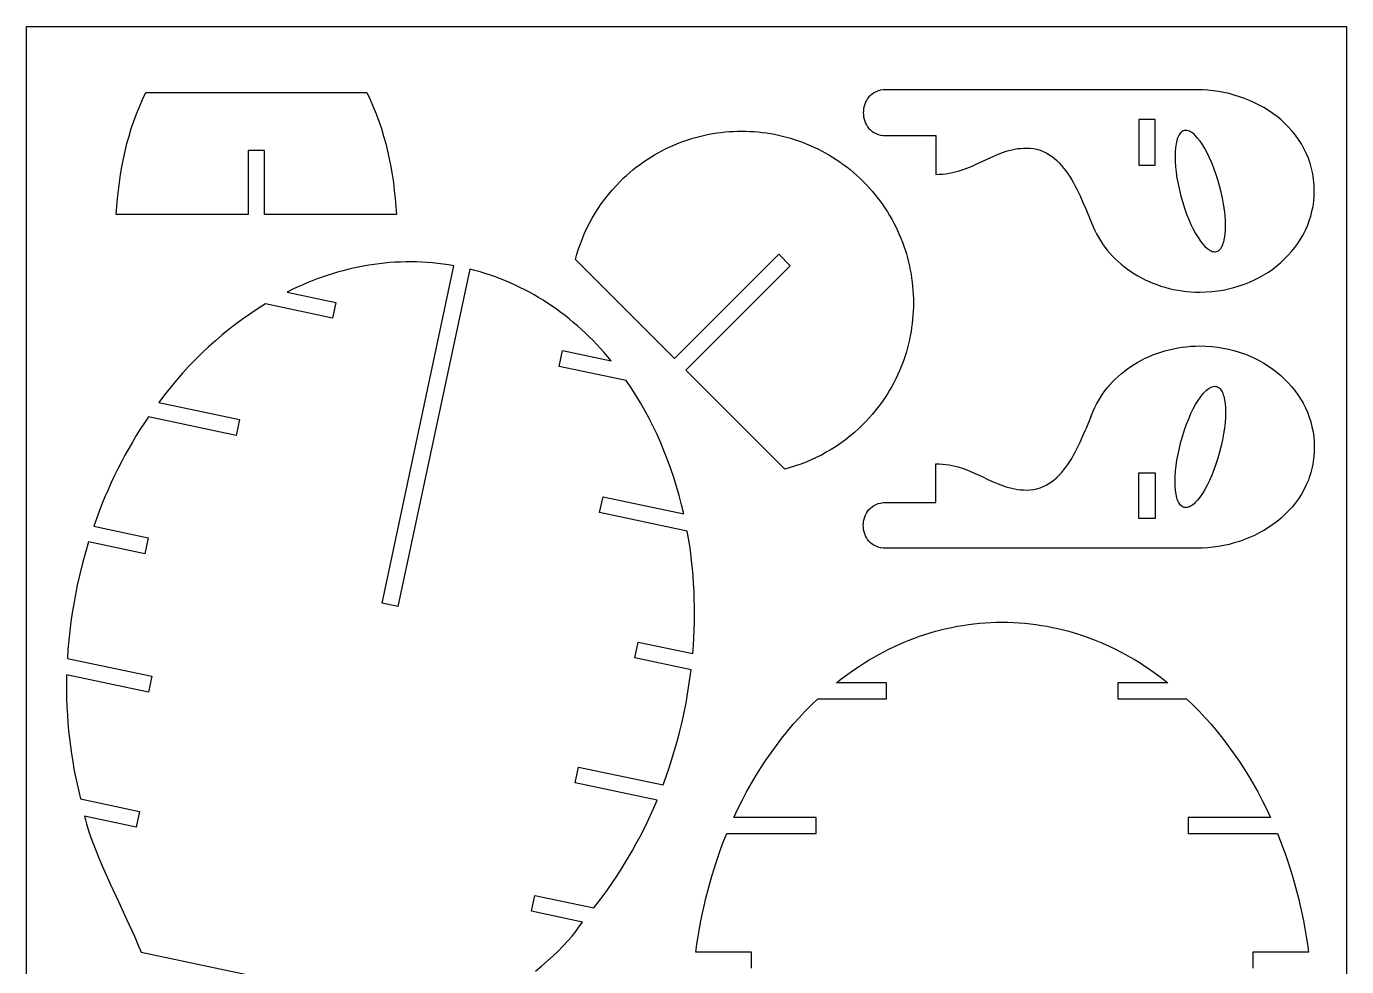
# Model space of a CAD drawing. Extents: x -3005 to 3005, y -2434 to 2434.
# Drawn here: x 60 to 3005, y 336 to 2434 of the extents above; entities that cross this region are included whole.
import ezdxf

# ---------------------------------------------------------------- set-up
doc = ezdxf.new("R2010")
doc.units = 0
doc.header["$MEASUREMENT"] = 0
doc.layers.get('0').update_dxf_attribs({"linetype": 'CONTINUOUS'})

msp = doc.modelspace()

# ---------------------------------------------------------------- linework, layer by layer
for p, q in [((60.1, -2434), (60.1, 2434)), ((60.1, 2434), (3004.9, 2434)), ((3004.9, 2434), (3004.9, -2434)), ((312.2, 2254.8), (319.2, 2270.7)), ((319.2, 2270.7), (326.7, 2286.4)), ((326.7, 2286.4), (819.3, 2286.4)), ((819.3, 2286.4), (826.8, 2270.7)), ((826.8, 2270.7), (833.8, 2254.8)), ((1933.9, 2268.9), (1931.7, 2264.6)), ((1936.5, 2272.9), (1933.9, 2268.9)), ((1939.5, 2276.6), (1936.5, 2272.9)), ((1942.8, 2280), (1939.5, 2276.6)), ((1946.6, 2283.1), (1942.8, 2280)), ((1950.7, 2285.9), (1946.6, 2283.1)), ((1955.3, 2288.2), (1950.7, 2285.9)), ((1960.2, 2290), (1955.3, 2288.2)), ((1965.5, 2291.4), (1960.2, 2290)), ((1971.3, 2292.3), (1965.5, 2291.4)), ((1977.4, 2292.6), (1971.3, 2292.3)), ((2671.9, 2292.6), (1977.4, 2292.6)), ((2683.7, 2292.3), (2671.9, 2292.6)), ((2695.6, 2291.6), (2683.7, 2292.3)), ((2707.5, 2290.4), (2695.6, 2291.6)), ((2719.3, 2288.7), (2707.5, 2290.4)), ((2731.1, 2286.5), (2719.3, 2288.7)), ((2742.8, 2283.9), (2731.1, 2286.5)), ((2754.4, 2280.8), (2742.8, 2283.9)), ((2765.8, 2277.2), (2754.4, 2280.8)), ((2777.2, 2273.2), (2765.8, 2277.2)), ((2788.3, 2268.7), (2777.2, 2273.2)), ((2799.2, 2263.8), (2788.3, 2268.7)), ((299.7, 2222.4), (305.7, 2238.7)), ((305.7, 2238.7), (312.2, 2254.8)), ((833.8, 2254.8), (840.3, 2238.7)), ((840.3, 2238.7), (846.4, 2222.4)), ((1927, 2246.3), (1926.8, 2241.5)), ((1926.8, 2241.5), (1927, 2236.7)), ((1927.6, 2251), (1927, 2246.3)), ((1928.6, 2255.7), (1927.6, 2251)), ((1930, 2260.2), (1928.6, 2255.7)), ((1931.7, 2264.6), (1930, 2260.2)), ((2809.9, 2258.5), (2799.2, 2263.8)), ((2820.3, 2252.7), (2809.9, 2258.5)), ((2830.4, 2246.5), (2820.3, 2252.7)), ((2840.2, 2239.9), (2830.4, 2246.5)), ((2849.7, 2232.8), (2840.2, 2239.9)), ((294.1, 2205.9), (299.7, 2222.4)), ((846.4, 2222.4), (851.9, 2205.9)), ((1927, 2236.7), (1927.6, 2232)), ((1927.6, 2232), (1928.6, 2227.3)), ((1928.6, 2227.3), (1930, 2222.7)), ((1930, 2222.7), (1931.7, 2218.3)), ((1931.7, 2218.3), (1933.9, 2214.1)), ((1933.9, 2214.1), (1936.5, 2210.1)), ((1936.5, 2210.1), (1939.5, 2206.4)), ((2577.9, 2226.5), (2541.8, 2226.5)), ((2541.8, 2226.5), (2541.8, 2124.3)), ((2577.9, 2124.3), (2577.9, 2226.5)), ((2858.8, 2225.3), (2849.7, 2232.8)), ((2867.5, 2217.5), (2858.8, 2225.3)), ((2875.7, 2209.2), (2867.5, 2217.5)), ((2883.6, 2200.5), (2875.7, 2209.2)), ((284.4, 2172.5), (289.1, 2189.3)), ((289.1, 2189.3), (294.1, 2205.9)), ((851.9, 2205.9), (857, 2189.3)), ((857, 2189.3), (861.6, 2172.5)), ((1528.7, 2178.8), (1537.5, 2181.7)), ((1537.5, 2181.7), (1546.4, 2184.5)), ((1546.4, 2184.5), (1555.3, 2187)), ((1555.3, 2187), (1564.3, 2189.3)), ((1564.3, 2189.3), (1573.3, 2191.4)), ((1573.3, 2191.4), (1582.3, 2193.2)), ((1582.3, 2193.2), (1591.4, 2194.9)), ((1591.4, 2194.9), (1600.5, 2196.3)), ((1600.5, 2196.3), (1609.6, 2197.5)), ((1609.6, 2197.5), (1618.8, 2198.5)), ((1618.8, 2198.5), (1627.9, 2199.3)), ((1627.9, 2199.3), (1637.1, 2199.8)), ((1637.1, 2199.8), (1646.3, 2200.1)), ((1646.3, 2200.1), (1655.5, 2200.3)), ((1655.5, 2200.3), (1664.7, 2200.1)), ((1664.7, 2200.1), (1673.9, 2199.8)), ((1673.9, 2199.8), (1683.1, 2199.3)), ((1683.1, 2199.3), (1692.2, 2198.5)), ((1692.2, 2198.5), (1701.4, 2197.5)), ((1701.4, 2197.5), (1710.5, 2196.3)), ((1710.5, 2196.3), (1719.6, 2194.9)), ((1719.6, 2194.9), (1728.7, 2193.2)), ((1728.7, 2193.2), (1737.7, 2191.4)), ((1737.7, 2191.4), (1746.7, 2189.3)), ((1746.7, 2189.3), (1755.7, 2187)), ((1755.7, 2187), (1764.6, 2184.5)), ((1764.6, 2184.5), (1773.5, 2181.7)), ((1773.5, 2181.7), (1782.3, 2178.8)), ((1939.5, 2206.4), (1942.8, 2202.9)), ((1942.8, 2202.9), (1946.6, 2199.8)), ((1946.6, 2199.8), (1950.7, 2197.1)), ((1950.7, 2197.1), (1955.3, 2194.8)), ((1955.3, 2194.8), (1960.2, 2192.9)), ((1960.2, 2192.9), (1965.5, 2191.5)), ((1965.5, 2191.5), (1971.3, 2190.7)), ((1971.3, 2190.7), (1977.4, 2190.4)), ((1977.4, 2190.4), (2088.4, 2190.4)), ((2088.4, 2190.4), (2088.4, 2103.9)), ((2626.2, 2179.7), (2624.5, 2172)), ((2627.3, 2183.2), (2626.2, 2179.7)), ((2628.5, 2186.4), (2627.3, 2183.2)), ((2629.8, 2189.3), (2628.5, 2186.4)), ((2631.2, 2192), (2629.8, 2189.3)), ((2632.8, 2194.4), (2631.2, 2192)), ((2634.4, 2196.4), (2632.8, 2194.4)), ((2636.3, 2198.2), (2634.4, 2196.4)), ((2638.2, 2199.6), (2636.3, 2198.2)), ((2640.2, 2200.7), (2638.2, 2199.6)), ((2642.4, 2201.5), (2640.2, 2200.7)), ((2644.7, 2201.9), (2642.4, 2201.5)), ((2647, 2202), (2644.7, 2201.9)), ((2649.4, 2201.7), (2647, 2202)), ((2651.8, 2201.1), (2649.4, 2201.7)), ((2654.3, 2200.1), (2651.8, 2201.1)), ((2656.9, 2198.9), (2654.3, 2200.1)), ((2659.5, 2197.3), (2656.9, 2198.9)), ((2662.1, 2195.4), (2659.5, 2197.3)), ((2664.7, 2193.2), (2662.1, 2195.4)), ((2667.4, 2190.7), (2664.7, 2193.2)), ((2672.7, 2184.9), (2667.4, 2190.7)), ((2678.1, 2178), (2672.7, 2184.9)), ((2890.9, 2191.4), (2883.6, 2200.5)), ((2897.8, 2181.9), (2890.9, 2191.4)), ((2904.1, 2172.1), (2897.8, 2181.9)), ((276.4, 2138.3), (280.2, 2155.5)), ((280.2, 2155.5), (284.4, 2172.5)), ((591.1, 2156.9), (555, 2156.9)), ((555, 2156.9), (555, 2014)), ((591.1, 2014), (591.1, 2156.9)), ((861.6, 2172.5), (865.9, 2155.5)), ((865.9, 2155.5), (869.6, 2138.3)), ((1460.8, 2147.2), (1469, 2151.9)), ((1469, 2151.9), (1477.3, 2156.4)), ((1477.3, 2156.4), (1485.7, 2160.7)), ((1485.7, 2160.7), (1494.1, 2164.8)), ((1494.1, 2164.8), (1502.7, 2168.6)), ((1502.7, 2168.6), (1511.3, 2172.2)), ((1511.3, 2172.2), (1520, 2175.6)), ((1520, 2175.6), (1528.7, 2178.8)), ((1782.3, 2178.8), (1791, 2175.6)), ((1791, 2175.6), (1799.7, 2172.2)), ((1799.7, 2172.2), (1808.3, 2168.6)), ((1808.3, 2168.6), (1816.8, 2164.8)), ((1816.8, 2164.8), (1825.3, 2160.7)), ((1825.3, 2160.7), (1833.7, 2156.4)), ((1833.7, 2156.4), (1842, 2151.9)), ((1842, 2151.9), (1850.2, 2147.2)), ((2227.8, 2149), (2239.6, 2153.4)), ((2239.6, 2153.4), (2245.6, 2155.4)), ((2245.6, 2155.4), (2251.7, 2157.2)), ((2251.7, 2157.2), (2257.9, 2158.7)), ((2257.9, 2158.7), (2264.3, 2160.1)), ((2264.3, 2160.1), (2270.7, 2161.2)), ((2270.7, 2161.2), (2277.3, 2161.9)), ((2277.3, 2161.9), (2284.1, 2162.4)), ((2284.1, 2162.4), (2291.1, 2162.6)), ((2291.1, 2162.6), (2299, 2162.3)), ((2299, 2162.3), (2306.7, 2161.3)), ((2306.7, 2161.3), (2314.1, 2159.8)), ((2314.1, 2159.8), (2321.2, 2157.7)), ((2321.2, 2157.7), (2328.1, 2155)), ((2328.1, 2155), (2334.7, 2151.9)), ((2334.7, 2151.9), (2341, 2148.2)), ((2622.5, 2153.8), (2622.3, 2143.5)), ((2623.2, 2163.3), (2622.5, 2153.8)), ((2624.5, 2172), (2623.2, 2163.3)), ((2683.5, 2170.2), (2678.1, 2178)), ((2688.9, 2161.3), (2683.5, 2170.2)), ((2694.2, 2151.6), (2688.9, 2161.3)), ((2699.3, 2141.1), (2694.2, 2151.6)), ((2909.9, 2161.9), (2904.1, 2172.1)), ((2915.1, 2151.3), (2909.9, 2161.9)), ((2919.6, 2140.3), (2915.1, 2151.3)), ((270, 2103.5), (273, 2121)), ((273, 2121), (276.4, 2138.3)), ((869.6, 2138.3), (873, 2121)), ((873, 2121), (876, 2103.5)), ((1413.7, 2114.4), (1421.2, 2120.4)), ((1421.2, 2120.4), (1428.9, 2126.2)), ((1428.9, 2126.2), (1436.7, 2131.8)), ((1436.7, 2131.8), (1444.7, 2137.1)), ((1444.7, 2137.1), (1452.7, 2142.3)), ((1452.7, 2142.3), (1460.8, 2147.2)), ((1850.2, 2147.2), (1858.3, 2142.3)), ((1858.3, 2142.3), (1866.3, 2137.1)), ((1866.3, 2137.1), (1874.2, 2131.8)), ((1874.2, 2131.8), (1882.1, 2126.2)), ((1882.1, 2126.2), (1889.8, 2120.4)), ((1889.8, 2120.4), (1897.3, 2114.4)), ((2157.8, 2117.5), (2169.9, 2122.4)), ((2169.9, 2122.4), (2181.7, 2127.8)), ((2181.7, 2127.8), (2193.3, 2133.2)), ((2193.3, 2133.2), (2204.8, 2138.7)), ((2204.8, 2138.7), (2216.3, 2144)), ((2216.3, 2144), (2227.8, 2149)), ((2341, 2148.2), (2347, 2144.2)), ((2347, 2144.2), (2352.8, 2139.7)), ((2352.8, 2139.7), (2358.4, 2134.8)), ((2358.4, 2134.8), (2363.8, 2129.5)), ((2363.8, 2129.5), (2368.9, 2123.9)), ((2368.9, 2123.9), (2373.8, 2118)), ((2541.8, 2124.3), (2577.9, 2124.3)), ((2622.3, 2143.5), (2622.6, 2132.4)), ((2622.6, 2132.4), (2623.4, 2120.7)), ((2623.4, 2120.7), (2624.7, 2108.4)), ((2704.3, 2129.7), (2699.3, 2141.1)), ((2709, 2117.7), (2704.3, 2129.7)), ((2921.7, 2134.6), (2919.6, 2140.3)), ((2923.6, 2128.9), (2921.7, 2134.6)), ((2925.3, 2123.1), (2923.6, 2128.9)), ((2926.9, 2117.2), (2925.3, 2123.1)), ((267.4, 2085.9), (270, 2103.5)), ((876, 2103.5), (878.6, 2085.9)), ((1384.6, 2088.1), (1391.6, 2095)), ((1391.6, 2095), (1398.8, 2101.6)), ((1398.8, 2101.6), (1406.2, 2108.1)), ((1406.2, 2108.1), (1413.7, 2114.4)), ((1897.3, 2114.4), (1904.8, 2108.1)), ((1904.8, 2108.1), (1912.1, 2101.6)), ((1912.1, 2101.6), (1919.3, 2095)), ((1919.3, 2095), (1926.4, 2088.1)), ((2088.4, 2103.9), (2096.2, 2104)), ((2096.2, 2104), (2103.8, 2104.5)), ((2103.8, 2104.5), (2111.2, 2105.3)), ((2111.2, 2105.3), (2118.3, 2106.4)), ((2118.3, 2106.4), (2125.3, 2107.7)), ((2125.3, 2107.7), (2132.1, 2109.3)), ((2132.1, 2109.3), (2138.7, 2111.1)), ((2138.7, 2111.1), (2145.2, 2113)), ((2145.2, 2113), (2151.6, 2115.2)), ((2151.6, 2115.2), (2157.8, 2117.5)), ((2373.8, 2118), (2378.6, 2111.8)), ((2378.6, 2111.8), (2383.1, 2105.4)), ((2383.1, 2105.4), (2387.5, 2098.8)), ((2387.5, 2098.8), (2391.7, 2091.9)), ((2391.7, 2091.9), (2395.7, 2084.9)), ((2624.7, 2108.4), (2626.6, 2095.6)), ((2626.6, 2095.6), (2629, 2082.4)), ((2713.6, 2105.1), (2709, 2117.7)), ((2717.8, 2091.9), (2713.6, 2105.1)), ((2721.7, 2078.1), (2717.8, 2091.9)), ((2928.3, 2111.2), (2926.9, 2117.2)), ((2929.5, 2105.1), (2928.3, 2111.2)), ((2930.5, 2099), (2929.5, 2105.1)), ((2931.4, 2092.7), (2930.5, 2099)), ((2932.1, 2086.4), (2931.4, 2092.7)), ((263.3, 2050.2), (265.2, 2068.1)), ((265.2, 2068.1), (267.4, 2085.9)), ((878.6, 2085.9), (880.8, 2068.1)), ((880.8, 2068.1), (882.7, 2050.2)), ((1358.2, 2058.8), (1366.6, 2068.8)), ((1366.6, 2068.8), (1375.4, 2078.5)), ((1375.4, 2078.5), (1384.6, 2088.1)), ((1926.4, 2088.1), (1933.3, 2081)), ((1933.3, 2081), (1940, 2073.8)), ((1940, 2073.8), (1946.5, 2066.4)), ((1946.5, 2066.4), (1952.7, 2059)), ((2395.7, 2084.9), (2399.6, 2077.8)), ((2399.6, 2077.8), (2403.3, 2070.6)), ((2403.3, 2070.6), (2410.3, 2056)), ((2629, 2082.4), (2631.9, 2068.9)), ((2631.9, 2068.9), (2635.4, 2055)), ((2725.2, 2064.3), (2721.7, 2078.1)), ((2728.1, 2050.7), (2725.2, 2064.3)), ((2932.5, 2080), (2932.1, 2086.4)), ((2932.8, 2073.5), (2932.5, 2080)), ((2932.6, 2055.3), (2932.9, 2066.9)), ((2932.9, 2066.9), (2932.8, 2073.5)), ((260.6, 2014), (261.8, 2032.2)), ((261.8, 2032.2), (263.3, 2050.2)), ((882.7, 2050.2), (884.2, 2032.2)), ((884.2, 2032.2), (885.4, 2014)), ((1335.3, 2027.7), (1342.5, 2038.3)), ((1342.5, 2038.3), (1350.2, 2048.7)), ((1350.2, 2048.7), (1358.2, 2058.8)), ((1952.7, 2059), (1958.8, 2051.4)), ((1958.8, 2051.4), (1964.6, 2043.7)), ((1964.6, 2043.7), (1970.2, 2035.9)), ((1970.2, 2035.9), (1975.5, 2028)), ((2410.3, 2056), (2416.8, 2041.3)), ((2416.8, 2041.3), (2422.9, 2026.8)), ((2635.4, 2055), (2639.3, 2041.3)), ((2639.3, 2041.3), (2643.6, 2028.1)), ((2730.5, 2037.5), (2728.1, 2050.7)), ((2732.4, 2024.7), (2730.5, 2037.5)), ((2927.7, 2021.4), (2930, 2032.5)), ((2930, 2032.5), (2931.6, 2043.8)), ((2931.6, 2043.8), (2932.6, 2055.3)), ((555, 2014), (260.6, 2014)), ((885.4, 2014), (591.1, 2014)), ((1316, 1995), (1322.1, 2006)), ((1322.1, 2006), (1328.5, 2017)), ((1328.5, 2017), (1335.3, 2027.7)), ((1975.5, 2028), (1980.7, 2019.9)), ((1980.7, 2019.9), (1985.6, 2011.8)), ((1985.6, 2011.8), (1990.3, 2003.6)), ((1990.3, 2003.6), (1994.8, 1995.3)), ((2422.9, 2026.8), (2434.2, 1999.3)), ((2643.6, 2028.1), (2648.1, 2015.4)), ((2648.1, 2015.4), (2652.9, 2003.4)), ((2652.9, 2003.4), (2657.8, 1992.1)), ((2733.8, 2012.5), (2732.4, 2024.7)), ((2734.6, 2000.7), (2733.8, 2012.5)), ((2921.5, 1999.8), (2924.9, 2010.5)), ((2924.9, 2010.5), (2927.7, 2021.4)), ((1305.1, 1972.3), (1310.4, 1983.7)), ((1310.4, 1983.7), (1316, 1995)), ((1994.8, 1995.3), (1999.1, 1986.9)), ((1999.1, 1986.9), (2003.1, 1978.5)), ((2003.1, 1978.5), (2007, 1969.9)), ((2434.2, 1999.3), (2439.5, 1986.7)), ((2439.5, 1986.7), (2443, 1978.8)), ((2443, 1978.8), (2447, 1971)), ((2657.8, 1992.1), (2663, 1981.6)), ((2663, 1981.6), (2668.2, 1971.8)), ((2733.9, 1969.8), (2734.6, 1979.4)), ((2734.9, 1989.7), (2734.6, 2000.7)), ((2734.6, 1979.4), (2734.9, 1989.7)), ((2907.8, 1969), (2912.9, 1979)), ((2912.9, 1979), (2917.5, 1989.3)), ((2917.5, 1989.3), (2921.5, 1999.8)), ((1291.7, 1937.4), (1295.7, 1949.2)), ((1295.7, 1949.2), (1300.2, 1960.8)), ((1300.2, 1960.8), (1305.1, 1972.3)), ((2007, 1969.9), (2010.6, 1961.3)), ((2010.6, 1961.3), (2014, 1952.6)), ((2014, 1952.6), (2017.2, 1943.9)), ((2017.2, 1943.9), (2020.1, 1935.1)), ((2447, 1971), (2451.2, 1963.4)), ((2451.2, 1963.4), (2455.7, 1956)), ((2455.7, 1956), (2460.6, 1948.8)), ((2460.6, 1948.8), (2465.7, 1941.7)), ((2668.2, 1971.8), (2673.6, 1963)), ((2673.6, 1963), (2679, 1955.1)), ((2679, 1955.1), (2684.4, 1948.2)), ((2684.4, 1948.2), (2689.8, 1942.4)), ((2725.9, 1941.2), (2727.4, 1943.8)), ((2727.4, 1943.8), (2728.7, 1946.8)), ((2728.7, 1946.8), (2729.9, 1950)), ((2729.9, 1950), (2730.9, 1953.5)), ((2730.9, 1953.5), (2732.7, 1961.2)), ((2732.7, 1961.2), (2733.9, 1969.8)), ((2889.4, 1940.7), (2896, 1949.8)), ((2896, 1949.8), (2902.1, 1959.3)), ((2902.1, 1959.3), (2907.8, 1969)), ((1284.7, 1913.6), (1288, 1925.6)), ((1288, 1925.6), (1291.7, 1937.4)), ((1738.4, 1925.6), (1505.6, 1692.7)), ((1763.9, 1900.1), (1738.4, 1925.6)), ((2020.1, 1935.1), (2022.9, 1926.2)), ((2022.9, 1926.2), (2025.4, 1917.3)), ((2025.4, 1917.3), (2027.7, 1908.3)), ((2465.7, 1941.7), (2471.1, 1934.8)), ((2471.1, 1934.8), (2476.8, 1928.1)), ((2476.8, 1928.1), (2482.8, 1921.6)), ((2482.8, 1921.6), (2489, 1915.2)), ((2489, 1915.2), (2495.5, 1909.1)), ((2689.8, 1942.4), (2692.4, 1940)), ((2692.4, 1940), (2695.1, 1937.8)), ((2695.1, 1937.8), (2697.7, 1935.9)), ((2697.7, 1935.9), (2700.2, 1934.3)), ((2700.2, 1934.3), (2702.8, 1933)), ((2702.8, 1933), (2705.3, 1932.1)), ((2705.3, 1932.1), (2707.7, 1931.5)), ((2707.7, 1931.5), (2710.1, 1931.2)), ((2710.1, 1931.2), (2712.4, 1931.3)), ((2712.4, 1931.3), (2714.7, 1931.7)), ((2714.7, 1931.7), (2716.9, 1932.4)), ((2716.9, 1932.4), (2718.9, 1933.5)), ((2718.9, 1933.5), (2720.9, 1935)), ((2720.9, 1935), (2722.7, 1936.7)), ((2722.7, 1936.7), (2724.4, 1938.8)), ((2724.4, 1938.8), (2725.9, 1941.2)), ((2858.2, 1907.3), (2866.7, 1915.1)), ((2866.7, 1915.1), (2874.7, 1923.3)), ((2874.7, 1923.3), (2882.3, 1931.8)), ((2882.3, 1931.8), (2889.4, 1940.7)), ((754.2, 1885.5), (742.7, 1882.1)), ((765.7, 1888.7), (754.2, 1885.5)), ((777.3, 1891.7), (765.7, 1888.7)), ((788.9, 1894.4), (777.3, 1891.7)), ((800.5, 1896.9), (788.9, 1894.4)), ((812.2, 1899.2), (800.5, 1896.9)), ((823.9, 1901.2), (812.2, 1899.2)), ((835.6, 1903), (823.9, 1901.2)), ((847.3, 1904.5), (835.6, 1903)), ((859.1, 1905.8), (847.3, 1904.5)), ((853.6, 1147.2), (1013.6, 1900)), ((870.9, 1906.9), (859.1, 1905.8)), ((882.7, 1907.7), (870.9, 1906.9)), ((894.6, 1908.3), (882.7, 1907.7)), ((1048.9, 1892.5), (888.9, 1139.7)), ((906.4, 1908.6), (894.6, 1908.3)), ((918.3, 1908.7), (906.4, 1908.6)), ((930.2, 1908.5), (918.3, 1908.7)), ((942.1, 1908.1), (930.2, 1908.5)), ((954, 1907.4), (942.1, 1908.1)), ((965.9, 1906.4), (954, 1907.4)), ((977.9, 1905.2), (965.9, 1906.4)), ((989.8, 1903.7), (977.9, 1905.2)), ((1001.7, 1902), (989.8, 1903.7)), ((1013.6, 1900), (1001.7, 1902)), ((1060.6, 1889.5), (1048.9, 1892.5)), ((1072.2, 1886.2), (1060.6, 1889.5)), ((1083.7, 1882.7), (1072.2, 1886.2)), ((1505.6, 1692.7), (1284.7, 1913.6)), ((1531.1, 1667.2), (1763.9, 1900.1)), ((2027.7, 1908.3), (2029.8, 1899.3)), ((2029.8, 1899.3), (2031.6, 1890.3)), ((2031.6, 1890.3), (2033.3, 1881.2)), ((2495.5, 1909.1), (2502.2, 1903.3)), ((2502.2, 1903.3), (2509.2, 1897.6)), ((2509.2, 1897.6), (2516.4, 1892.2)), ((2516.4, 1892.2), (2523.9, 1887)), ((2523.9, 1887), (2531.5, 1882)), ((2820.5, 1879.7), (2830.5, 1886)), ((2830.5, 1886), (2840.1, 1892.7)), ((2840.1, 1892.7), (2849.4, 1899.8)), ((2849.4, 1899.8), (2858.2, 1907.3)), ((674.9, 1856.9), (663.8, 1851.9)), ((686.1, 1861.6), (674.9, 1856.9)), ((697.3, 1866.2), (686.1, 1861.6)), ((708.6, 1870.5), (697.3, 1866.2)), ((719.9, 1874.6), (708.6, 1870.5)), ((731.3, 1878.4), (719.9, 1874.6)), ((742.7, 1882.1), (731.3, 1878.4)), ((1095.1, 1879), (1083.7, 1882.7)), ((1106.4, 1875), (1095.1, 1879)), ((1117.5, 1870.8), (1106.4, 1875)), ((1128.6, 1866.3), (1117.5, 1870.8)), ((1139.5, 1861.7), (1128.6, 1866.3)), ((1150.3, 1856.8), (1139.5, 1861.7)), ((1161, 1851.7), (1150.3, 1856.8)), ((2033.3, 1881.2), (2034.7, 1872.1)), ((2034.7, 1872.1), (2035.9, 1863)), ((2035.9, 1863), (2036.9, 1853.8)), ((2531.5, 1882), (2539.4, 1877.3)), ((2539.4, 1877.3), (2547.5, 1872.9)), ((2547.5, 1872.9), (2555.8, 1868.7)), ((2555.8, 1868.7), (2564.2, 1864.8)), ((2564.2, 1864.8), (2572.9, 1861.1)), ((2572.9, 1861.1), (2581.7, 1857.8)), ((2581.7, 1857.8), (2590.7, 1854.7)), ((2765.6, 1854.9), (2777.2, 1858.9)), ((2777.2, 1858.9), (2788.5, 1863.4)), ((2788.5, 1863.4), (2799.5, 1868.4)), ((2799.5, 1868.4), (2810.1, 1873.8)), ((2810.1, 1873.8), (2820.5, 1879.7)), ((652.7, 1846.7), (641.7, 1841.3)), ((641.7, 1841.3), (750.5, 1818.2)), ((663.8, 1851.9), (652.7, 1846.7)), ((1171.6, 1846.3), (1161, 1851.7)), ((1182.1, 1840.8), (1171.6, 1846.3)), ((1192.4, 1835), (1182.1, 1840.8)), ((1202.7, 1829), (1192.4, 1835)), ((1212.8, 1822.8), (1202.7, 1829)), ((2036.9, 1853.8), (2037.7, 1844.7)), ((2037.7, 1844.7), (2038.2, 1835.5)), ((2038.2, 1835.5), (2038.5, 1826.3)), ((2038.5, 1826.3), (2038.6, 1817.1)), ((2590.7, 1854.7), (2599.8, 1851.9)), ((2599.8, 1851.9), (2609.1, 1849.5)), ((2609.1, 1849.5), (2618.6, 1847.3)), ((2618.6, 1847.3), (2628.2, 1845.5)), ((2628.2, 1845.5), (2637.9, 1843.9)), ((2637.9, 1843.9), (2647.7, 1842.7)), ((2647.7, 1842.7), (2657.7, 1841.9)), ((2657.7, 1841.9), (2667.7, 1841.3)), ((2667.7, 1841.3), (2677.9, 1841.2)), ((2677.9, 1841.2), (2691, 1841.5)), ((2691, 1841.5), (2704, 1842.3)), ((2704, 1842.3), (2716.7, 1843.8)), ((2716.7, 1843.8), (2729.3, 1845.8)), ((2729.3, 1845.8), (2741.6, 1848.3)), ((2741.6, 1848.3), (2753.7, 1851.3)), ((2753.7, 1851.3), (2765.6, 1854.9)), ((576.9, 1804.4), (560.5, 1793.6)), ((593.5, 1814.7), (576.9, 1804.4)), ((743, 1782.9), (593.5, 1814.7)), ((750.5, 1818.2), (743, 1782.9)), ((1222.8, 1816.4), (1212.8, 1822.8)), ((1232.6, 1809.8), (1222.8, 1816.4)), ((1242.4, 1803), (1232.6, 1809.8)), ((1252, 1796), (1242.4, 1803)), ((2038.2, 1798.7), (2037.7, 1789.6)), ((2038.5, 1807.9), (2038.2, 1798.7)), ((2038.6, 1817.1), (2038.5, 1807.9)), ((528.3, 1770.6), (512.5, 1758.4)), ((544.3, 1782.4), (528.3, 1770.6)), ((560.5, 1793.6), (544.3, 1782.4)), ((1261.5, 1788.7), (1252, 1796)), ((1270.8, 1781.3), (1261.5, 1788.7)), ((1280, 1773.7), (1270.8, 1781.3)), ((1289.1, 1765.9), (1280, 1773.7)), ((2035.9, 1771.2), (2034.7, 1762.1)), ((2036.9, 1780.4), (2035.9, 1771.2)), ((2037.7, 1789.6), (2036.9, 1780.4)), ((496.9, 1745.7), (481.6, 1732.6)), ((512.5, 1758.4), (496.9, 1745.7)), ((1298.1, 1758), (1289.1, 1765.9)), ((1306.9, 1749.8), (1298.1, 1758)), ((1315.6, 1741.4), (1306.9, 1749.8)), ((1324.1, 1732.9), (1315.6, 1741.4)), ((2031.6, 1743.9), (2029.8, 1734.9)), ((2033.3, 1753), (2031.6, 1743.9)), ((2034.7, 1762.1), (2033.3, 1753)), ((466.5, 1719), (451.7, 1705)), ((481.6, 1732.6), (466.5, 1719)), ((1248.5, 1675.5), (1256, 1710.8)), ((1256, 1710.8), (1364.8, 1687.6)), ((1332.5, 1724.2), (1324.1, 1732.9)), ((1340.8, 1715.3), (1332.5, 1724.2)), ((1348.9, 1706.3), (1340.8, 1715.3)), ((2022.9, 1708), (2020.1, 1699.2)), ((2025.4, 1716.9), (2022.9, 1708)), ((2027.7, 1725.9), (2025.4, 1716.9)), ((2029.8, 1734.9), (2027.7, 1725.9)), ((2590.7, 1707.4), (2599.8, 1710.2)), ((2599.8, 1710.2), (2609.1, 1712.7)), ((2609.1, 1712.7), (2618.6, 1714.8)), ((2618.6, 1714.8), (2628.2, 1716.7)), ((2628.2, 1716.7), (2637.9, 1718.2)), ((2637.9, 1718.2), (2647.7, 1719.4)), ((2647.7, 1719.4), (2657.7, 1720.3)), ((2657.7, 1720.3), (2667.7, 1720.8)), ((2667.7, 1720.8), (2677.9, 1721)), ((2677.9, 1721), (2691, 1720.7)), ((2691, 1720.7), (2704, 1719.8)), ((2704, 1719.8), (2716.7, 1718.4)), ((2716.7, 1718.4), (2729.3, 1716.4)), ((2729.3, 1716.4), (2741.6, 1713.9)), ((2741.6, 1713.9), (2753.7, 1710.8)), ((2753.7, 1710.8), (2765.6, 1707.3)), ((437.1, 1690.5), (422.7, 1675.7)), ((451.7, 1705), (437.1, 1690.5)), ((1356.9, 1697), (1348.9, 1706.3)), ((1364.8, 1687.6), (1356.9, 1697)), ((2014, 1681.6), (2010.6, 1672.9)), ((2017.2, 1690.4), (2014, 1681.6)), ((2020.1, 1699.2), (2017.2, 1690.4)), ((2523.9, 1675.2), (2531.5, 1680.1)), ((2531.5, 1680.1), (2539.4, 1684.8)), ((2539.4, 1684.8), (2547.5, 1689.3)), ((2547.5, 1689.3), (2555.8, 1693.4)), ((2555.8, 1693.4), (2564.2, 1697.4)), ((2564.2, 1697.4), (2572.9, 1701)), ((2572.9, 1701), (2581.7, 1704.4)), ((2581.7, 1704.4), (2590.7, 1707.4)), ((2765.6, 1707.3), (2777.2, 1703.2)), ((2777.2, 1703.2), (2788.5, 1698.7)), ((2788.5, 1698.7), (2799.5, 1693.7)), ((2799.5, 1693.7), (2810.1, 1688.3)), ((2810.1, 1688.3), (2820.5, 1682.4)), ((2820.5, 1682.4), (2830.5, 1676.1)), ((408.6, 1660.3), (394.9, 1644.6)), ((422.7, 1675.7), (408.6, 1660.3)), ((1398.1, 1643.7), (1248.5, 1675.5)), ((1752, 1446.3), (1531.1, 1667.2)), ((2003.1, 1655.8), (1999.1, 1647.3)), ((2007, 1664.3), (2003.1, 1655.8)), ((2010.6, 1672.9), (2007, 1664.3)), ((2489, 1646.9), (2495.5, 1653)), ((2495.5, 1653), (2502.2, 1658.9)), ((2502.2, 1658.9), (2509.2, 1664.5)), ((2509.2, 1664.5), (2516.4, 1670)), ((2516.4, 1670), (2523.9, 1675.2)), ((2830.5, 1676.1), (2840.1, 1669.4)), ((2840.1, 1669.4), (2849.4, 1662.3)), ((2849.4, 1662.3), (2858.2, 1654.9)), ((2858.2, 1654.9), (2866.7, 1647)), ((381.3, 1628.5), (368.1, 1611.9)), ((394.9, 1644.6), (381.3, 1628.5)), ((1409, 1627.5), (1398.1, 1643.7)), ((1419.6, 1611), (1409, 1627.5)), ((1985.6, 1622.4), (1980.7, 1614.3)), ((1990.3, 1630.6), (1985.6, 1622.4)), ((1994.8, 1638.9), (1990.3, 1630.6)), ((1999.1, 1647.3), (1994.8, 1638.9)), ((2460.6, 1613.4), (2465.7, 1620.5)), ((2465.7, 1620.5), (2471.1, 1627.4)), ((2471.1, 1627.4), (2476.8, 1634.1)), ((2476.8, 1634.1), (2482.8, 1640.6)), ((2482.8, 1640.6), (2489, 1646.9)), ((2684.4, 1613.9), (2689.8, 1619.7)), ((2689.8, 1619.7), (2692.4, 1622.2)), ((2692.4, 1622.2), (2695.1, 1624.4)), ((2695.1, 1624.4), (2697.7, 1626.3)), ((2697.7, 1626.3), (2700.2, 1627.8)), ((2700.2, 1627.8), (2702.8, 1629.1)), ((2702.8, 1629.1), (2705.3, 1630.1)), ((2705.3, 1630.1), (2707.7, 1630.7)), ((2707.7, 1630.7), (2710.1, 1631)), ((2710.1, 1631), (2712.4, 1630.9)), ((2712.4, 1630.9), (2714.7, 1630.5)), ((2714.7, 1630.5), (2716.9, 1629.7)), ((2716.9, 1629.7), (2718.9, 1628.6)), ((2718.9, 1628.6), (2720.9, 1627.2)), ((2720.9, 1627.2), (2722.7, 1625.4)), ((2722.7, 1625.4), (2724.4, 1623.3)), ((2724.4, 1623.3), (2725.9, 1621)), ((2725.9, 1621), (2727.4, 1618.3)), ((2866.7, 1647), (2874.7, 1638.8)), ((2874.7, 1638.8), (2882.3, 1630.3)), ((2882.3, 1630.3), (2889.4, 1621.5)), ((2889.4, 1621.5), (2896, 1612.3)), ((368.1, 1611.9), (355.2, 1595)), ((355.2, 1595), (535.2, 1556.8)), ((1429.8, 1594.1), (1419.6, 1611)), ((1439.7, 1576.9), (1429.8, 1594.1)), ((1964.6, 1590.6), (1958.8, 1582.9)), ((1970.2, 1598.4), (1964.6, 1590.6)), ((1975.5, 1606.3), (1970.2, 1598.4)), ((1980.7, 1614.3), (1975.5, 1606.3)), ((2443, 1583.4), (2447, 1591.1)), ((2447, 1591.1), (2451.2, 1598.7)), ((2451.2, 1598.7), (2455.7, 1606.1)), ((2455.7, 1606.1), (2460.6, 1613.4)), ((2663, 1580.6), (2668.2, 1590.3)), ((2668.2, 1590.3), (2673.6, 1599.1)), ((2673.6, 1599.1), (2679, 1607)), ((2679, 1607), (2684.4, 1613.9)), ((2727.4, 1618.3), (2728.7, 1615.4)), ((2728.7, 1615.4), (2729.9, 1612.1)), ((2729.9, 1612.1), (2730.9, 1608.7)), ((2730.9, 1608.7), (2732.7, 1601)), ((2732.7, 1601), (2733.9, 1592.3)), ((2733.9, 1592.3), (2734.6, 1582.8)), ((2896, 1612.3), (2902.1, 1602.8)), ((2902.1, 1602.8), (2907.8, 1593.1)), ((2907.8, 1593.1), (2912.9, 1583.1)), ((332.4, 1563), (323.2, 1549.3)), ((527.7, 1521.5), (332.4, 1563)), ((1449.1, 1559.3), (1439.7, 1576.9)), ((1946.5, 1567.8), (1940, 1560.5)), ((1952.7, 1575.3), (1946.5, 1567.8)), ((1958.8, 1582.9), (1952.7, 1575.3)), ((2434.2, 1562.9), (2422.9, 1535.3)), ((2434.2, 1562.9), (2439.5, 1575.5)), ((2439.5, 1575.5), (2443, 1583.4)), ((2652.9, 1558.7), (2657.8, 1570)), ((2657.8, 1570), (2663, 1580.6)), ((2734.6, 1561.4), (2733.8, 1549.7)), ((2734.6, 1582.8), (2734.9, 1572.4)), ((2734.9, 1572.4), (2734.6, 1561.4)), ((2912.9, 1583.1), (2917.5, 1572.9)), ((2917.5, 1572.9), (2921.5, 1562.4)), ((2921.5, 1562.4), (2924.9, 1551.7)), ((314.1, 1535.3), (305.3, 1521.1)), ((323.2, 1549.3), (314.1, 1535.3)), ((535.2, 1556.8), (527.7, 1521.5)), ((1458.2, 1541.4), (1449.1, 1559.3)), ((1466.8, 1523.2), (1458.2, 1541.4)), ((1916.9, 1537), (1907.2, 1528.2)), ((1926.4, 1546.2), (1916.9, 1537)), ((1933.3, 1553.3), (1926.4, 1546.2)), ((1940, 1560.5), (1933.3, 1553.3)), ((2416.8, 1520.8), (2422.9, 1535.3)), ((2639.3, 1520.9), (2643.6, 1534.1)), ((2643.6, 1534.1), (2648.1, 1546.7)), ((2648.1, 1546.7), (2652.9, 1558.7)), ((2732.4, 1537.4), (2730.5, 1524.6)), ((2733.8, 1549.7), (2732.4, 1537.4)), ((2924.9, 1551.7), (2927.7, 1540.8)), ((2927.7, 1540.8), (2930, 1529.6)), ((296.7, 1506.7), (288.3, 1492.1)), ((305.3, 1521.1), (296.7, 1506.7)), ((1475.1, 1504.6), (1466.8, 1523.2)), ((1483, 1485.8), (1475.1, 1504.6)), ((1876.7, 1504.2), (1866.1, 1496.9)), ((1887, 1511.8), (1876.7, 1504.2)), ((1897.2, 1519.8), (1887, 1511.8)), ((1907.2, 1528.2), (1897.2, 1519.8)), ((2403.3, 1491.5), (2410.3, 1506.2)), ((2410.3, 1506.2), (2416.8, 1520.8)), ((2631.9, 1493.3), (2635.4, 1507.1)), ((2635.4, 1507.1), (2639.3, 1520.9)), ((2728.1, 1511.4), (2725.2, 1497.8)), ((2730.5, 1524.6), (2728.1, 1511.4)), ((2930, 1529.6), (2931.6, 1518.3)), ((2931.6, 1518.3), (2932.6, 1506.9)), ((2932.6, 1506.9), (2932.9, 1495.3)), ((280, 1477.3), (272, 1462.3)), ((288.3, 1492.1), (280, 1477.3)), ((1490.4, 1466.6), (1483, 1485.8)), ((1833.3, 1477.6), (1822.1, 1472)), ((1844.4, 1483.7), (1833.3, 1477.6)), ((1855.3, 1490.1), (1844.4, 1483.7)), ((1866.1, 1496.9), (1855.3, 1490.1)), ((2391.7, 1470.2), (2395.7, 1477.2)), ((2395.7, 1477.2), (2399.6, 1484.3)), ((2399.6, 1484.3), (2403.3, 1491.5)), ((2626.6, 1466.5), (2629, 1479.7)), ((2629, 1479.7), (2631.9, 1493.3)), ((2721.7, 1484), (2717.8, 1470.3)), ((2725.2, 1497.8), (2721.7, 1484)), ((2932.1, 1475.7), (2931.4, 1469.4)), ((2932.5, 1482.2), (2932.1, 1475.7)), ((2932.8, 1488.7), (2932.5, 1482.2)), ((2932.9, 1495.3), (2932.8, 1488.7)), ((264.3, 1447.1), (256.7, 1431.7)), ((272, 1462.3), (264.3, 1447.1)), ((1497.5, 1447.2), (1490.4, 1466.6)), ((1504.1, 1427.5), (1497.5, 1447.2)), ((1764, 1449.6), (1752, 1446.3)), ((1775.8, 1453.3), (1764, 1449.6)), ((1787.5, 1457.4), (1775.8, 1453.3)), ((1799.2, 1461.9), (1787.5, 1457.4)), ((1810.7, 1466.7), (1799.2, 1461.9)), ((1822.1, 1472), (1810.7, 1466.7)), ((2088.4, 1458.3), (2096.2, 1458.1)), ((2088.4, 1371.7), (2088.4, 1458.3)), ((2096.2, 1458.1), (2103.8, 1457.6)), ((2103.8, 1457.6), (2111.2, 1456.8)), ((2111.2, 1456.8), (2118.3, 1455.8)), ((2118.3, 1455.8), (2125.3, 1454.4)), ((2125.3, 1454.4), (2132.1, 1452.9)), ((2132.1, 1452.9), (2138.7, 1451.1)), ((2138.7, 1451.1), (2145.2, 1449.1)), ((2145.2, 1449.1), (2151.6, 1447)), ((2151.6, 1447), (2157.8, 1444.7)), ((2157.8, 1444.7), (2169.9, 1439.7)), ((2368.9, 1438.2), (2373.8, 1444.1)), ((2373.8, 1444.1), (2378.6, 1450.3)), ((2378.6, 1450.3), (2383.1, 1456.7)), ((2383.1, 1456.7), (2387.5, 1463.4)), ((2387.5, 1463.4), (2391.7, 1470.2)), ((2623.4, 1441.4), (2624.7, 1453.7)), ((2624.7, 1453.7), (2626.6, 1466.5)), ((2709, 1444.4), (2704.3, 1432.4)), ((2713.6, 1457), (2709, 1444.4)), ((2717.8, 1470.3), (2713.6, 1457)), ((2926.9, 1444.9), (2925.3, 1439)), ((2928.3, 1450.9), (2926.9, 1444.9)), ((2929.5, 1457), (2928.3, 1450.9)), ((2930.5, 1463.2), (2929.5, 1457)), ((2931.4, 1469.4), (2930.5, 1463.2)), ((249.3, 1416.1), (242.2, 1400.3)), ((256.7, 1431.7), (249.3, 1416.1)), ((1510.3, 1407.5), (1504.1, 1427.5)), ((2169.9, 1439.7), (2181.7, 1434.4)), ((2181.7, 1434.4), (2193.3, 1428.9)), ((2193.3, 1428.9), (2204.8, 1423.4)), ((2204.8, 1423.4), (2216.3, 1418.1)), ((2216.3, 1418.1), (2227.8, 1413.2)), ((2334.7, 1410.3), (2341, 1413.9)), ((2341, 1413.9), (2347, 1418)), ((2347, 1418), (2352.8, 1422.5)), ((2352.8, 1422.5), (2358.4, 1427.4)), ((2358.4, 1427.4), (2363.8, 1432.6)), ((2363.8, 1432.6), (2368.9, 1438.2)), ((2541.8, 1437.8), (2577.9, 1437.8)), ((2541.8, 1335.7), (2541.8, 1437.8)), ((2577.9, 1437.8), (2577.9, 1335.7)), ((2622.3, 1418.7), (2622.6, 1429.7)), ((2622.5, 1408.3), (2622.3, 1418.7)), ((2622.6, 1429.7), (2623.4, 1441.4)), ((2699.3, 1421.1), (2694.2, 1410.5)), ((2704.3, 1432.4), (2699.3, 1421.1)), ((2919.6, 1421.9), (2915.1, 1410.9)), ((2921.7, 1427.5), (2919.6, 1421.9)), ((2923.6, 1433.2), (2921.7, 1427.5)), ((2925.3, 1439), (2923.6, 1433.2)), ((235.3, 1384.3), (228.7, 1368.2)), ((242.2, 1400.3), (235.3, 1384.3)), ((1338.8, 1349.1), (1346.3, 1384.3)), ((1346.3, 1384.3), (1526.4, 1346.1)), ((1516.1, 1387.3), (1510.3, 1407.5)), ((1521.4, 1366.8), (1516.1, 1387.3)), ((2227.8, 1413.2), (2239.6, 1408.7)), ((2239.6, 1408.7), (2245.6, 1406.7)), ((2245.6, 1406.7), (2251.7, 1405)), ((2251.7, 1405), (2257.9, 1403.4)), ((2257.9, 1403.4), (2264.3, 1402.1)), ((2264.3, 1402.1), (2270.7, 1401)), ((2270.7, 1401), (2277.3, 1400.2)), ((2277.3, 1400.2), (2284.1, 1399.7)), ((2284.1, 1399.7), (2291.1, 1399.5)), ((2291.1, 1399.5), (2299, 1399.9)), ((2299, 1399.9), (2306.7, 1400.8)), ((2306.7, 1400.8), (2314.1, 1402.3)), ((2314.1, 1402.3), (2321.2, 1404.5)), ((2321.2, 1404.5), (2328.1, 1407.1)), ((2328.1, 1407.1), (2334.7, 1410.3)), ((2623.2, 1398.8), (2622.5, 1408.3)), ((2624.5, 1390.2), (2623.2, 1398.8)), ((2626.2, 1382.4), (2624.5, 1390.2)), ((2678.1, 1384.1), (2672.7, 1377.2)), ((2683.5, 1392), (2678.1, 1384.1)), ((2688.9, 1400.8), (2683.5, 1392)), ((2694.2, 1410.5), (2688.9, 1400.8)), ((2904.1, 1390), (2897.8, 1380.2)), ((2909.9, 1400.3), (2904.1, 1390)), ((2915.1, 1410.9), (2909.9, 1400.3)), ((228.7, 1368.2), (222.3, 1351.8)), ((1526.4, 1346.1), (1521.4, 1366.8)), ((1936.5, 1352), (1939.5, 1355.8)), ((1939.5, 1355.8), (1942.8, 1359.2)), ((1942.8, 1359.2), (1946.6, 1362.3)), ((1946.6, 1362.3), (1950.7, 1365)), ((1950.7, 1365), (1955.3, 1367.4)), ((1955.3, 1367.4), (1960.2, 1369.2)), ((1960.2, 1369.2), (1965.5, 1370.6)), ((1965.5, 1370.6), (1971.3, 1371.4)), ((1971.3, 1371.4), (1977.4, 1371.7)), ((1977.4, 1371.7), (2088.4, 1371.7)), ((2627.3, 1379), (2626.2, 1382.4)), ((2628.5, 1375.8), (2627.3, 1379)), ((2629.8, 1372.8), (2628.5, 1375.8)), ((2631.2, 1370.2), (2629.8, 1372.8)), ((2632.8, 1367.8), (2631.2, 1370.2)), ((2634.4, 1365.7), (2632.8, 1367.8)), ((2636.3, 1364), (2634.4, 1365.7)), ((2638.2, 1362.5), (2636.3, 1364)), ((2640.2, 1361.4), (2638.2, 1362.5)), ((2642.4, 1360.6), (2640.2, 1361.4)), ((2644.7, 1360.2), (2642.4, 1360.6)), ((2647, 1360.2), (2644.7, 1360.2)), ((2649.4, 1360.4), (2647, 1360.2)), ((2651.8, 1361.1), (2649.4, 1360.4)), ((2654.3, 1362), (2651.8, 1361.1)), ((2656.9, 1363.3), (2654.3, 1362)), ((2659.5, 1364.9), (2656.9, 1363.3)), ((2662.1, 1366.7), (2659.5, 1364.9)), ((2664.7, 1368.9), (2662.1, 1366.7)), ((2667.4, 1371.4), (2664.7, 1368.9)), ((2672.7, 1377.2), (2667.4, 1371.4)), ((2883.6, 1361.6), (2875.7, 1353)), ((2890.9, 1370.7), (2883.6, 1361.6)), ((2897.8, 1380.2), (2890.9, 1370.7)), ((216.1, 1335.3), (210.2, 1318.6)), ((222.3, 1351.8), (216.1, 1335.3)), ((1534.2, 1307.6), (1338.8, 1349.1)), ((1926.8, 1320.7), (1927, 1325.4)), ((1927, 1325.4), (1927.6, 1330.2)), ((1927.6, 1330.2), (1928.6, 1334.9)), ((1928.6, 1334.9), (1930, 1339.4)), ((1930, 1339.4), (1931.7, 1343.8)), ((1931.7, 1343.8), (1933.9, 1348)), ((1933.9, 1348), (1936.5, 1352)), ((2577.9, 1335.7), (2541.8, 1335.7)), ((2849.7, 1329.3), (2840.2, 1322.3)), ((2858.8, 1336.8), (2849.7, 1329.3)), ((2867.5, 1344.7), (2858.8, 1336.8)), ((2875.7, 1353), (2867.5, 1344.7)), ((210.2, 1318.6), (331.7, 1292.8)), ((1537, 1291.2), (1534.2, 1307.6)), ((1927, 1315.9), (1926.8, 1320.7)), ((1927.6, 1311.1), (1927, 1315.9)), ((1928.6, 1306.5), (1927.6, 1311.1)), ((1930, 1301.9), (1928.6, 1306.5)), ((1931.7, 1297.5), (1930, 1301.9)), ((1933.9, 1293.3), (1931.7, 1297.5)), ((2799.2, 1298.3), (2788.3, 1293.4)), ((2809.9, 1303.7), (2799.2, 1298.3)), ((2820.3, 1309.4), (2809.9, 1303.7)), ((2830.4, 1315.6), (2820.3, 1309.4)), ((2840.2, 1322.3), (2830.4, 1315.6)), ((198.9, 1284.2), (191.8, 1260.4)), ((324.2, 1257.5), (198.9, 1284.2)), ((331.7, 1292.8), (324.2, 1257.5)), ((1539.6, 1274.8), (1537, 1291.2)), ((1541.9, 1258.3), (1539.6, 1274.8)), ((1936.5, 1289.3), (1933.9, 1293.3)), ((1939.5, 1285.5), (1936.5, 1289.3)), ((1942.8, 1282.1), (1939.5, 1285.5)), ((1946.6, 1279), (1942.8, 1282.1)), ((1950.7, 1276.3), (1946.6, 1279)), ((1955.3, 1274), (1950.7, 1276.3)), ((1960.2, 1272.1), (1955.3, 1274)), ((1965.5, 1270.7), (1960.2, 1272.1)), ((1971.3, 1269.9), (1965.5, 1270.7)), ((1977.4, 1269.6), (1971.3, 1269.9)), ((2671.9, 1269.6), (1977.4, 1269.6)), ((2683.7, 1269.8), (2671.9, 1269.6)), ((2695.6, 1270.6), (2683.7, 1269.8)), ((2707.5, 1271.8), (2695.6, 1270.6)), ((2719.3, 1273.5), (2707.5, 1271.8)), ((2731.1, 1275.6), (2719.3, 1273.5)), ((2742.8, 1278.3), (2731.1, 1275.6)), ((2754.4, 1281.4), (2742.8, 1278.3)), ((2765.8, 1284.9), (2754.4, 1281.4)), ((2777.2, 1288.9), (2765.8, 1284.9)), ((2788.3, 1293.4), (2777.2, 1288.9)), ((191.8, 1260.4), (185.2, 1236.2)), ((1543.9, 1241.6), (1541.9, 1258.3)), ((1545.7, 1224.8), (1543.9, 1241.6)), ((179.1, 1211.8), (173.6, 1187.1)), ((185.2, 1236.2), (179.1, 1211.8)), ((1547.2, 1208), (1545.7, 1224.8)), ((1548.4, 1191), (1547.2, 1208)), ((173.6, 1187.1), (169.4, 1166.5)), ((1549.3, 1174), (1548.4, 1191)), ((169.4, 1166.5), (165.6, 1146)), ((1549.9, 1156.8), (1549.3, 1174)), ((1550.3, 1139.6), (1549.9, 1156.8)), ((162.3, 1125.5), (159.3, 1105.1)), ((165.6, 1146), (162.3, 1125.5)), ((888.9, 1139.7), (853.6, 1147.2)), ((1550.2, 1104.9), (1550.4, 1122.3)), ((1550.4, 1122.3), (1550.3, 1139.6)), ((159.3, 1105.1), (156.8, 1084.7)), ((1549.7, 1087.4), (1550.2, 1104.9)), ((2100.1, 1087.6), (2112.2, 1090.5)), ((2112.2, 1090.5), (2124.3, 1093.1)), ((2124.3, 1093.1), (2136.6, 1095.5)), ((2136.6, 1095.5), (2148.8, 1097.6)), ((2148.8, 1097.6), (2161.2, 1099.4)), ((2161.2, 1099.4), (2173.6, 1101)), ((2173.6, 1101), (2186.1, 1102.3)), ((2186.1, 1102.3), (2198.6, 1103.3)), ((2198.6, 1103.3), (2211.2, 1104)), ((2211.2, 1104), (2223.9, 1104.4)), ((2223.9, 1104.4), (2236.6, 1104.6)), ((2236.6, 1104.6), (2249.3, 1104.4)), ((2249.3, 1104.4), (2262, 1104)), ((2262, 1104), (2274.6, 1103.3)), ((2274.6, 1103.3), (2287.1, 1102.3)), ((2287.1, 1102.3), (2299.6, 1101)), ((2299.6, 1101), (2312, 1099.4)), ((2312, 1099.4), (2324.4, 1097.6)), ((2324.4, 1097.6), (2336.7, 1095.5)), ((2336.7, 1095.5), (2348.9, 1093.1)), ((2348.9, 1093.1), (2361, 1090.5)), ((2361, 1090.5), (2373.1, 1087.6)), ((154.6, 1064.4), (152.8, 1044.1)), ((156.8, 1084.7), (154.6, 1064.4)), ((1417.4, 1025.2), (1424.9, 1060.4)), ((1424.9, 1060.4), (1546.5, 1034.6)), ((1547.8, 1052.3), (1548.9, 1069.9)), ((1548.9, 1069.9), (1549.7, 1087.4)), ((2017.8, 1060), (2029.3, 1064.7)), ((2029.3, 1064.7), (2040.9, 1069.1)), ((2040.9, 1069.1), (2052.6, 1073.3)), ((2052.6, 1073.3), (2064.4, 1077.3)), ((2064.4, 1077.3), (2076.2, 1081)), ((2076.2, 1081), (2088.1, 1084.4)), ((2088.1, 1084.4), (2100.1, 1087.6)), ((2373.1, 1087.6), (2385.1, 1084.4)), ((2385.1, 1084.4), (2397, 1081)), ((2397, 1081), (2408.9, 1077.3)), ((2408.9, 1077.3), (2420.6, 1073.3)), ((2420.6, 1073.3), (2432.3, 1069.1)), ((2432.3, 1069.1), (2443.9, 1064.7)), ((2443.9, 1064.7), (2455.4, 1060)), ((152.8, 1044.1), (151.4, 1023.9)), ((1546.5, 1034.6), (1547.8, 1052.3)), ((1950.8, 1026.7), (1961.7, 1032.8)), ((1961.7, 1032.8), (1972.7, 1038.7)), ((1972.7, 1038.7), (1983.9, 1044.4)), ((1983.9, 1044.4), (1995.1, 1049.8)), ((1995.1, 1049.8), (2006.4, 1055)), ((2006.4, 1055), (2017.8, 1060)), ((2455.4, 1060), (2466.8, 1055)), ((2466.8, 1055), (2478.1, 1049.8)), ((2478.1, 1049.8), (2489.4, 1044.4)), ((2489.4, 1044.4), (2500.5, 1038.7)), ((2500.5, 1038.7), (2511.5, 1032.8)), ((2511.5, 1032.8), (2522.5, 1026.7)), ((151.4, 1023.9), (339.7, 983.9)), ((1542.7, 998.5), (1417.4, 1025.2)), ((1908, 999.9), (1918.5, 1006.9)), ((1918.5, 1006.9), (1929.2, 1013.8)), ((1929.2, 1013.8), (1939.9, 1020.4)), ((1939.9, 1020.4), (1950.8, 1026.7)), ((2522.5, 1026.7), (2533.3, 1020.4)), ((2533.3, 1020.4), (2544.1, 1013.8)), ((2544.1, 1013.8), (2554.7, 1006.9)), ((2554.7, 1006.9), (2565.2, 999.9)), ((149.9, 987.4), (149.6, 969.3)), ((332.2, 948.6), (149.9, 987.4)), ((339.7, 983.9), (332.2, 948.6)), ((1535.7, 949.2), (1539.5, 973.9)), ((1539.5, 973.9), (1542.7, 998.5)), ((1867, 969.6), (1877.1, 977.5)), ((1877.1, 977.5), (1887.3, 985.2)), ((1887.3, 985.2), (1897.6, 992.6)), ((1897.6, 992.6), (1908, 999.9)), ((2565.2, 999.9), (2575.6, 992.6)), ((2575.6, 992.6), (2586, 985.2)), ((2586, 985.2), (2596.1, 977.5)), ((2596.1, 977.5), (2606.2, 969.6)), ((149.6, 969.3), (149.6, 951.3)), ((149.6, 951.3), (149.9, 933.4)), ((1531.4, 924.4), (1535.7, 949.2)), ((1978.3, 969.6), (1867, 969.6)), ((1978.3, 933.5), (1978.3, 969.6)), ((2495, 969.6), (2495, 933.5)), ((2606.2, 969.6), (2495, 969.6)), ((149.9, 933.4), (150.5, 915.5)), ((150.5, 915.5), (151.5, 897.8)), ((1526.4, 899.6), (1531.4, 924.4)), ((1797.5, 906), (1811.3, 920)), ((1811.3, 920), (1825.3, 933.5)), ((1825.3, 933.5), (1978.3, 933.5)), ((2495, 933.5), (2647.9, 933.5)), ((2647.9, 933.5), (2662, 920)), ((2662, 920), (2675.8, 906)), ((151.5, 897.8), (152.7, 880.2)), ((1521.8, 879.1), (1526.4, 899.6)), ((1770.8, 876.8), (1784, 891.6)), ((1784, 891.6), (1797.5, 906)), ((2675.8, 906), (2689.3, 891.6)), ((2689.3, 891.6), (2702.5, 876.8)), ((152.7, 880.2), (154.2, 862.6)), ((154.2, 862.6), (156, 845.2)), ((1511.6, 838.7), (1516.9, 858.8)), ((1516.9, 858.8), (1521.8, 879.1)), ((1745.3, 846), (1757.9, 861.6)), ((1757.9, 861.6), (1770.8, 876.8)), ((2702.5, 876.8), (2715.4, 861.6)), ((2715.4, 861.6), (2728, 846)), ((156, 845.2), (158.2, 827.9)), ((158.2, 827.9), (160.6, 810.7)), ((1506, 818.8), (1511.6, 838.7)), ((1721.1, 813.5), (1733, 829.9)), ((1733, 829.9), (1745.3, 846)), ((2728, 846), (2740.2, 829.9)), ((2740.2, 829.9), (2752.2, 813.5)), ((160.6, 810.7), (163.3, 793.7)), ((1493.8, 779.7), (1500.1, 799.1)), ((1500.1, 799.1), (1506, 818.8)), ((1698.2, 779.5), (1709.4, 796.7)), ((1709.4, 796.7), (1721.1, 813.5)), ((2752.2, 813.5), (2763.8, 796.7)), ((2763.8, 796.7), (2775.1, 779.5)), ((163.3, 793.7), (166.2, 776.8)), ((166.2, 776.8), (169.5, 760)), ((1284.4, 746.2), (1291.9, 781.5)), ((1291.9, 781.5), (1480.2, 741.5)), ((1487.2, 760.5), (1493.8, 779.7)), ((1687.2, 762), (1698.2, 779.5)), ((2775.1, 779.5), (2786, 762)), ((169.5, 760), (173, 743.3)), ((173, 743.3), (176.9, 726.8)), ((1466.8, 707.5), (1284.4, 746.2)), ((1480.2, 741.5), (1487.2, 760.5)), ((1666.4, 725.8), (1676.7, 744.1)), ((1676.7, 744.1), (1687.2, 762)), ((2786, 762), (2796.6, 744.1)), ((2796.6, 744.1), (2806.8, 725.8)), ((176.9, 726.8), (181, 710.4)), ((181, 710.4), (312.5, 682.5)), ((1459.7, 690.8), (1466.8, 707.5)), ((1647.1, 688.3), (1656.6, 707.2)), ((1656.6, 707.2), (1666.4, 725.8)), ((2806.8, 725.8), (2816.7, 707.2)), ((2816.7, 707.2), (2826.2, 688.3)), ((312.5, 682.5), (305, 647.2)), ((1452.4, 674.4), (1459.7, 690.8)), ((1638, 669.1), (1647.1, 688.3)), ((2826.2, 688.3), (2835.3, 669.1)), ((305, 647.2), (189.6, 671.7)), ((189.6, 671.7), (191.7, 663.4)), ((191.7, 663.4), (194.2, 654.8)), ((194.2, 654.8), (199.7, 637.1)), ((1437, 642.1), (1444.8, 658.1)), ((1444.8, 658.1), (1452.4, 674.4)), ((1822, 669.1), (1638, 669.1)), ((1822, 633), (1822, 669.1)), ((2651.2, 669.1), (2651.2, 633)), ((2835.3, 669.1), (2651.2, 669.1)), ((199.7, 637.1), (206.1, 618.7)), ((206.1, 618.7), (213.3, 599.9)), ((1420.6, 610.7), (1428.9, 626.3)), ((1428.9, 626.3), (1437, 642.1)), ((1616.1, 617.6), (1622.3, 633)), ((1622.3, 633), (1822, 633)), ((2651.2, 633), (2850.9, 633)), ((2850.9, 633), (2857.1, 617.6)), ((213.3, 599.9), (221, 580.6)), ((1403.3, 580.1), (1412.1, 595.3)), ((1412.1, 595.3), (1420.6, 610.7)), ((1604.5, 586.4), (1610.2, 602.1)), ((1610.2, 602.1), (1616.1, 617.6)), ((2857.1, 617.6), (2863, 602.1)), ((2863, 602.1), (2868.7, 586.4)), ((221, 580.6), (229.3, 561)), ((229.3, 561), (238, 541.2)), ((1385.2, 550.4), (1394.4, 565.2)), ((1394.4, 565.2), (1403.3, 580.1)), ((1593.9, 554.5), (1599.1, 570.5)), ((1599.1, 570.5), (1604.5, 586.4)), ((2868.7, 586.4), (2874.2, 570.5)), ((2874.2, 570.5), (2879.4, 554.5)), ((238, 541.2), (247, 521.2)), ((1366.2, 521.7), (1375.8, 536)), ((1375.8, 536), (1385.2, 550.4)), ((1584.2, 522), (1588.9, 538.3)), ((1588.9, 538.3), (1593.9, 554.5)), ((2879.4, 554.5), (2884.3, 538.3)), ((2884.3, 538.3), (2889, 522)), ((247, 521.2), (265.4, 481.2)), ((1346.4, 493.9), (1356.4, 507.7)), ((1356.4, 507.7), (1366.2, 521.7)), ((1575.6, 488.8), (1579.8, 505.5)), ((1579.8, 505.5), (1584.2, 522)), ((2889, 522), (2893.5, 505.5)), ((2893.5, 505.5), (2897.7, 488.8)), ((265.4, 481.2), (283.7, 441.9)), ((1186.7, 459.8), (1194.2, 495.1)), ((1194.2, 495.1), (1325.8, 467.1)), ((1325.8, 467.1), (1336.2, 480.4)), ((1336.2, 480.4), (1346.4, 493.9)), ((1567.9, 455.1), (1571.6, 472)), ((1571.6, 472), (1575.6, 488.8)), ((2897.7, 488.8), (2901.6, 472)), ((2901.6, 472), (2905.3, 455.1)), ((283.7, 441.9), (301, 404)), ((1300.2, 435.7), (1186.7, 459.8)), ((1564.5, 438.1), (1567.9, 455.1)), ((2905.3, 455.1), (2908.7, 438.1)), ((1277.2, 404.3), (1285.7, 414.9)), ((1285.7, 414.9), (1293.4, 425.4)), ((1293.4, 425.4), (1300.2, 435.7)), ((1558.5, 403.6), (1561.4, 420.9)), ((1561.4, 420.9), (1564.5, 438.1)), ((2908.7, 438.1), (2911.9, 420.9)), ((2911.9, 420.9), (2914.8, 403.6)), ((301, 404), (308.9, 385.8)), ((308.9, 385.8), (316.3, 368.3)), ((1257.6, 382.6), (1267.8, 393.5)), ((1267.8, 393.5), (1277.2, 404.3)), ((1553.5, 368.6), (1555.9, 386.1)), ((1555.9, 386.1), (1558.5, 403.6)), ((2914.8, 403.6), (2917.4, 386.1)), ((2917.4, 386.1), (2919.7, 368.6)), ((316.3, 368.3), (554.5, 317.7)), ((1222.7, 349.2), (1235, 360.4)), ((1235, 360.4), (1246.7, 371.6)), ((1246.7, 371.6), (1257.6, 382.6)), ((1677.8, 368.6), (1553.5, 368.6)), ((1677.8, 332.5), (1677.8, 368.6)), ((2795.5, 368.6), (2795.5, 332.5)), ((2919.7, 368.6), (2795.5, 368.6)), ((1196, 326.4), (1209.6, 337.8)), ((1209.6, 337.8), (1222.7, 349.2))]:
    msp.add_line(p, q)

doc.saveas('drawing.dxf')
